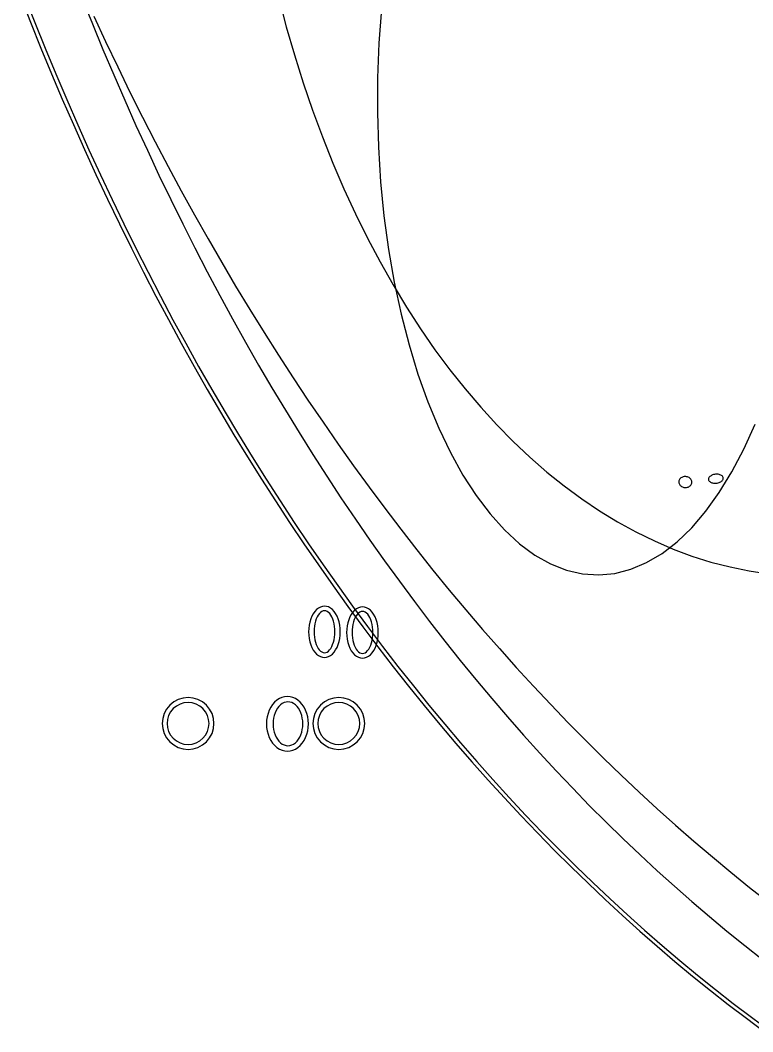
# Model space of a CAD drawing. Extents: x -1 to 217, y -22 to 302.
# Drawn here: x 13.2 to 58.9, y -5.7 to 57.4 of the extents above; entities that cross this region are included whole.
import ezdxf

# ---------------------------------------------------------------- set-up
doc = ezdxf.new("R2010")
doc.units = 0

msp = doc.modelspace()

# ---------------------------------------------------------------- linework, layer by layer
at = {"layer": 'CIRCLES'}
for p, q in [((23.352, 15.152), (23.049, 15.06)), ((23.667, 15.183), (23.352, 15.152)), ((23.982, 15.152), (23.667, 15.183)), ((24.285, 15.06), (23.982, 15.152)), ((32.75, 15.152), (32.447, 15.06)), ((33.065, 15.183), (32.75, 15.152)), ((33.38, 15.152), (33.065, 15.183)), ((33.683, 15.06), (33.38, 15.152)), ((22.525, 14.71), (22.325, 14.466)), ((22.77, 14.911), (22.525, 14.71)), ((22.937, 14.656), (22.739, 14.493)), ((23.049, 15.06), (22.77, 14.911)), ((23.164, 14.777), (22.937, 14.656)), ((23.409, 14.851), (23.164, 14.777)), ((23.664, 14.876), (23.409, 14.851)), ((23.92, 14.851), (23.664, 14.876)), ((24.165, 14.777), (23.92, 14.851)), ((24.391, 14.656), (24.165, 14.777)), ((24.564, 14.911), (24.285, 15.06)), ((24.59, 14.493), (24.391, 14.656)), ((24.809, 14.71), (24.564, 14.911)), ((25.01, 14.466), (24.809, 14.71)), ((31.923, 14.71), (31.723, 14.466)), ((32.168, 14.911), (31.923, 14.71)), ((32.335, 14.656), (32.137, 14.493)), ((32.447, 15.06), (32.168, 14.911)), ((32.562, 14.777), (32.335, 14.656)), ((32.807, 14.851), (32.562, 14.777)), ((33.062, 14.876), (32.807, 14.851)), ((33.318, 14.851), (33.062, 14.876)), ((33.563, 14.777), (33.318, 14.851)), ((33.789, 14.656), (33.563, 14.777)), ((33.962, 14.911), (33.683, 15.06)), ((33.988, 14.493), (33.789, 14.656)), ((34.207, 14.71), (33.962, 14.911)), ((34.408, 14.466), (34.207, 14.71)), ((22.083, 13.883), (22.052, 13.568)), ((22.175, 14.186), (22.083, 13.883)), ((22.325, 14.466), (22.175, 14.186)), ((22.456, 14.069), (22.381, 13.823)), ((22.576, 14.295), (22.456, 14.069)), ((22.739, 14.493), (22.576, 14.295)), ((24.752, 14.295), (24.59, 14.493)), ((24.873, 14.069), (24.752, 14.295)), ((24.948, 13.823), (24.873, 14.069)), ((25.159, 14.186), (25.01, 14.466)), ((25.251, 13.883), (25.159, 14.186)), ((25.282, 13.568), (25.251, 13.883)), ((31.481, 13.883), (31.45, 13.568)), ((31.573, 14.186), (31.481, 13.883)), ((31.723, 14.466), (31.573, 14.186)), ((31.854, 14.069), (31.779, 13.823)), ((31.974, 14.295), (31.854, 14.069)), ((32.137, 14.493), (31.974, 14.295)), ((34.15, 14.295), (33.988, 14.493)), ((34.271, 14.069), (34.15, 14.295)), ((34.346, 13.823), (34.271, 14.069)), ((34.557, 14.186), (34.408, 14.466)), ((34.649, 13.883), (34.557, 14.186)), ((34.68, 13.568), (34.649, 13.883)), ((22.052, 13.568), (22.083, 13.253)), ((22.083, 13.253), (22.175, 12.95)), ((22.381, 13.823), (22.356, 13.568)), ((22.356, 13.568), (22.381, 13.313)), ((22.381, 13.313), (22.456, 13.067)), ((24.873, 13.067), (24.948, 13.313)), ((24.973, 13.568), (24.948, 13.823)), ((24.948, 13.313), (24.973, 13.568)), ((25.159, 12.95), (25.251, 13.253)), ((25.251, 13.253), (25.282, 13.568)), ((31.45, 13.568), (31.481, 13.253)), ((31.481, 13.253), (31.573, 12.95)), ((31.779, 13.823), (31.754, 13.568)), ((31.754, 13.568), (31.779, 13.313)), ((31.779, 13.313), (31.854, 13.067)), ((34.271, 13.067), (34.346, 13.313)), ((34.371, 13.568), (34.346, 13.823)), ((34.346, 13.313), (34.371, 13.568)), ((34.557, 12.95), (34.649, 13.253)), ((34.649, 13.253), (34.68, 13.568)), ((22.175, 12.95), (22.325, 12.671)), ((22.325, 12.671), (22.525, 12.426)), ((22.456, 13.067), (22.576, 12.841)), ((22.576, 12.841), (22.739, 12.643)), ((22.739, 12.643), (22.937, 12.48)), ((24.391, 12.48), (24.59, 12.643)), ((24.59, 12.643), (24.752, 12.841)), ((24.752, 12.841), (24.873, 13.067)), ((24.809, 12.426), (25.01, 12.671)), ((25.01, 12.671), (25.159, 12.95)), ((31.573, 12.95), (31.723, 12.671)), ((31.723, 12.671), (31.923, 12.426)), ((31.854, 13.067), (31.974, 12.841)), ((31.974, 12.841), (32.137, 12.643)), ((32.137, 12.643), (32.335, 12.48)), ((33.789, 12.48), (33.988, 12.643)), ((33.988, 12.643), (34.15, 12.841)), ((34.15, 12.841), (34.271, 13.067)), ((34.207, 12.426), (34.408, 12.671)), ((34.408, 12.671), (34.557, 12.95)), ((22.525, 12.426), (22.77, 12.226)), ((22.77, 12.226), (23.049, 12.076)), ((22.937, 12.48), (23.164, 12.359)), ((23.049, 12.076), (23.352, 11.984)), ((23.164, 12.359), (23.409, 12.285)), ((23.409, 12.285), (23.664, 12.259)), ((23.664, 12.259), (23.92, 12.285)), ((23.92, 12.285), (24.165, 12.359)), ((23.982, 11.984), (24.285, 12.076)), ((24.165, 12.359), (24.391, 12.48)), ((24.285, 12.076), (24.564, 12.226)), ((24.564, 12.226), (24.809, 12.426)), ((31.923, 12.426), (32.168, 12.226)), ((32.168, 12.226), (32.447, 12.076)), ((32.335, 12.48), (32.562, 12.359)), ((32.447, 12.076), (32.75, 11.984)), ((32.562, 12.359), (32.807, 12.285)), ((32.807, 12.285), (33.062, 12.259)), ((33.062, 12.259), (33.318, 12.285)), ((33.318, 12.285), (33.563, 12.359)), ((33.38, 11.984), (33.683, 12.076)), ((33.563, 12.359), (33.789, 12.48)), ((33.683, 12.076), (33.962, 12.226)), ((33.962, 12.226), (34.207, 12.426)), ((23.352, 11.984), (23.667, 11.953)), ((23.667, 11.953), (23.982, 11.984)), ((32.75, 11.984), (33.065, 11.953)), ((33.065, 11.953), (33.38, 11.984))]:
    msp.add_line(p, q, dxfattribs=at)
at = {"layer": 'ELLIPSES'}
for p, q in [((13.203, 58.918), (13.84, 57.295)), ((13.471, 58.905), (14.109, 57.282)), ((17.052, 58.821), (17.7, 57.206)), ((29.315, 58.808), (29.789, 57.019)), ((35.726, 58.122), (35.565, 55.989)), ((17.784, 57.68), (18.524, 56.088)), ((13.84, 57.295), (14.49, 55.684)), ((14.109, 57.282), (14.76, 55.671)), ((17.7, 57.206), (18.36, 55.602)), ((29.789, 57.019), (30.299, 55.257)), ((14.49, 55.684), (15.152, 54.084)), ((14.76, 55.671), (15.423, 54.072)), ((18.36, 55.602), (19.033, 54.01)), ((18.524, 56.088), (19.278, 54.507)), ((35.565, 55.989), (35.478, 53.833)), ((30.299, 55.257), (30.846, 53.523)), ((19.278, 54.507), (20.045, 52.938)), ((15.152, 54.084), (15.827, 52.495)), ((15.423, 54.072), (16.099, 52.483)), ((19.033, 54.01), (19.719, 52.43)), ((35.478, 53.833), (35.467, 51.665)), ((30.846, 53.523), (31.429, 51.82)), ((15.827, 52.495), (16.514, 50.918)), ((16.099, 52.483), (16.787, 50.907)), ((19.719, 52.43), (20.417, 50.863)), ((20.045, 52.938), (20.825, 51.381)), ((31.429, 51.82), (32.047, 50.149)), ((20.825, 51.381), (21.617, 49.836)), ((35.467, 51.665), (35.53, 49.499)), ((16.514, 50.918), (17.214, 49.353)), ((16.787, 50.907), (17.487, 49.343)), ((20.417, 50.863), (21.128, 49.308)), ((21.617, 49.836), (22.422, 48.304)), ((32.047, 50.149), (32.699, 48.513)), ((17.214, 49.353), (17.926, 47.8)), ((17.487, 49.343), (18.2, 47.79)), ((21.128, 49.308), (21.851, 47.766)), ((35.53, 49.499), (35.669, 47.346)), ((22.422, 48.304), (23.24, 46.785)), ((32.699, 48.513), (33.385, 46.913)), ((17.926, 47.8), (18.649, 46.259)), ((18.2, 47.79), (18.924, 46.25)), ((21.851, 47.766), (22.586, 46.237)), ((35.669, 47.346), (35.882, 45.217)), ((23.24, 46.785), (24.07, 45.279)), ((33.385, 46.913), (34.104, 45.351)), ((18.649, 46.259), (19.385, 44.731)), ((18.924, 46.25), (19.661, 44.723)), ((22.586, 46.237), (23.333, 44.721)), ((24.07, 45.279), (24.912, 43.786)), ((34.104, 45.351), (34.855, 43.829)), ((35.882, 45.217), (36.168, 43.126)), ((19.385, 44.731), (20.133, 43.216)), ((19.661, 44.723), (20.41, 43.209)), ((23.333, 44.721), (24.092, 43.218)), ((24.912, 43.786), (25.767, 42.307)), ((34.855, 43.829), (35.637, 42.349)), ((20.133, 43.216), (20.892, 41.714)), ((20.41, 43.209), (21.17, 41.707)), ((24.092, 43.218), (24.863, 41.73)), ((36.168, 43.126), (36.525, 41.083)), ((25.767, 42.307), (26.634, 40.842)), ((35.637, 42.349), (36.45, 40.911)), ((20.892, 41.714), (21.664, 40.224)), ((21.17, 41.707), (21.942, 40.219)), ((24.863, 41.73), (25.646, 40.255)), ((36.525, 41.083), (36.951, 39.101)), ((26.634, 40.842), (27.512, 39.39)), ((36.45, 40.911), (37.292, 39.519)), ((21.664, 40.224), (22.446, 38.749)), ((21.942, 40.219), (22.726, 38.744)), ((25.646, 40.255), (26.44, 38.794)), ((27.512, 39.39), (28.403, 37.953)), ((37.292, 39.519), (38.162, 38.173)), ((22.446, 38.749), (23.241, 37.286)), ((22.726, 38.744), (23.521, 37.283)), ((26.44, 38.794), (27.246, 37.347)), ((36.951, 39.101), (37.444, 37.189)), ((28.403, 37.953), (29.304, 36.53)), ((38.162, 38.173), (39.061, 36.875)), ((23.241, 37.286), (24.046, 35.838)), ((23.521, 37.283), (24.327, 35.835)), ((27.246, 37.347), (28.063, 35.915)), ((37.444, 37.189), (38.001, 35.36)), ((39.061, 36.875), (39.985, 35.626)), ((29.304, 36.53), (30.218, 35.121)), ((24.046, 35.838), (24.863, 34.403)), ((24.327, 35.835), (25.145, 34.402)), ((28.063, 35.915), (28.892, 34.498)), ((38.001, 35.36), (38.62, 33.622)), ((39.985, 35.626), (40.935, 34.428)), ((30.218, 35.121), (31.143, 33.728)), ((24.863, 34.403), (25.691, 32.983)), ((25.145, 34.402), (25.974, 32.982)), ((28.892, 34.498), (29.732, 33.096)), ((40.935, 34.428), (41.91, 33.282)), ((31.143, 33.728), (32.079, 32.349)), ((38.62, 33.622), (39.296, 31.987)), ((25.691, 32.983), (26.53, 31.577)), ((25.974, 32.982), (26.814, 31.578)), ((29.732, 33.096), (30.583, 31.708)), ((41.91, 33.282), (42.908, 32.19)), ((32.079, 32.349), (33.026, 30.986)), ((42.908, 32.19), (43.928, 31.152)), ((58.321, 30.683), (59.014, 32.225)), ((26.53, 31.577), (27.38, 30.185)), ((26.814, 31.578), (27.665, 30.187)), ((30.583, 31.708), (31.445, 30.336)), ((39.296, 31.987), (40.025, 30.462)), ((33.026, 30.986), (33.984, 29.638)), ((43.928, 31.152), (44.969, 30.17)), ((31.445, 30.336), (32.317, 28.98)), ((40.025, 30.462), (40.805, 29.057)), ((57.576, 29.26), (58.321, 30.683)), ((27.38, 30.185), (28.241, 28.808)), ((27.665, 30.187), (28.527, 28.812)), ((44.969, 30.17), (46.03, 29.246)), ((33.984, 29.638), (34.952, 28.306)), ((40.805, 29.057), (41.63, 27.779)), ((46.03, 29.246), (47.11, 28.379)), ((56.271, 29.02), (56.229, 28.991)), ((56.319, 29.045), (56.271, 29.02)), ((56.371, 29.067), (56.319, 29.045)), ((56.427, 29.084), (56.371, 29.067)), ((56.485, 29.098), (56.427, 29.084)), ((56.545, 29.106), (56.485, 29.098)), ((56.605, 29.11), (56.545, 29.106)), ((56.664, 29.109), (56.605, 29.11)), ((56.723, 29.104), (56.664, 29.109)), ((56.778, 29.094), (56.723, 29.104)), ((56.83, 29.079), (56.778, 29.094)), ((56.782, 27.962), (57.576, 29.26)), ((56.878, 29.06), (56.83, 29.079)), ((56.92, 29.037), (56.878, 29.06)), ((56.957, 29.01), (56.92, 29.037)), ((28.241, 28.808), (29.113, 27.446)), ((28.527, 28.812), (29.399, 27.451)), ((32.317, 28.98), (33.201, 27.639)), ((54.265, 28.703), (54.257, 28.659)), ((54.257, 28.659), (54.257, 28.615)), ((54.257, 28.615), (54.264, 28.57)), ((54.264, 28.57), (54.277, 28.527)), ((54.279, 28.746), (54.265, 28.703)), ((54.277, 28.527), (54.298, 28.485)), ((54.3, 28.786), (54.279, 28.746)), ((54.298, 28.485), (54.324, 28.446)), ((54.327, 28.824), (54.3, 28.786)), ((54.324, 28.446), (54.357, 28.409)), ((54.36, 28.858), (54.327, 28.824)), ((54.357, 28.409), (54.395, 28.377)), ((54.399, 28.888), (54.36, 28.858)), ((54.442, 28.914), (54.399, 28.888)), ((54.488, 28.935), (54.442, 28.914)), ((54.538, 28.95), (54.488, 28.935)), ((54.591, 28.96), (54.538, 28.95)), ((54.644, 28.964), (54.591, 28.96)), ((54.698, 28.962), (54.644, 28.964)), ((54.752, 28.955), (54.698, 28.962)), ((54.804, 28.941), (54.752, 28.955)), ((54.853, 28.923), (54.804, 28.941)), ((54.9, 28.899), (54.853, 28.923)), ((54.942, 28.87), (54.9, 28.899)), ((54.939, 28.359), (54.977, 28.389)), ((54.98, 28.838), (54.942, 28.87)), ((54.977, 28.389), (55.01, 28.423)), ((55.013, 28.801), (54.98, 28.838)), ((55.01, 28.423), (55.038, 28.461)), ((55.04, 28.762), (55.013, 28.801)), ((55.038, 28.461), (55.059, 28.501)), ((55.06, 28.72), (55.04, 28.762)), ((55.059, 28.501), (55.073, 28.544)), ((55.074, 28.677), (55.06, 28.72)), ((55.073, 28.544), (55.08, 28.588)), ((55.08, 28.632), (55.074, 28.677)), ((55.08, 28.588), (55.08, 28.632)), ((56.123, 28.855), (56.115, 28.818)), ((56.115, 28.818), (56.115, 28.782)), ((56.115, 28.782), (56.123, 28.746)), ((56.139, 28.891), (56.123, 28.855)), ((56.123, 28.746), (56.138, 28.712)), ((56.138, 28.712), (56.161, 28.68)), ((56.162, 28.926), (56.139, 28.891)), ((56.161, 28.68), (56.191, 28.65)), ((56.192, 28.96), (56.162, 28.926)), ((56.191, 28.65), (56.228, 28.624)), ((56.229, 28.991), (56.192, 28.96)), ((56.228, 28.624), (56.27, 28.601)), ((56.27, 28.601), (56.318, 28.582)), ((56.318, 28.582), (56.37, 28.567)), ((56.37, 28.567), (56.425, 28.557)), ((56.425, 28.557), (56.483, 28.551)), ((56.483, 28.551), (56.543, 28.55)), ((56.543, 28.55), (56.603, 28.554)), ((56.603, 28.554), (56.663, 28.563)), ((56.663, 28.563), (56.721, 28.576)), ((56.721, 28.576), (56.776, 28.594)), ((56.776, 28.594), (56.829, 28.616)), ((56.829, 28.616), (56.876, 28.641)), ((56.876, 28.641), (56.919, 28.67)), ((56.919, 28.67), (56.956, 28.701)), ((56.956, 28.701), (56.986, 28.734)), ((56.987, 28.981), (56.957, 29.01)), ((56.986, 28.734), (57.009, 28.77)), ((57.01, 28.949), (56.987, 28.981)), ((57.009, 28.77), (57.025, 28.806)), ((57.025, 28.914), (57.01, 28.949)), ((57.033, 28.879), (57.025, 28.914)), ((57.025, 28.806), (57.033, 28.842)), ((57.033, 28.842), (57.033, 28.879)), ((34.952, 28.306), (35.932, 26.99)), ((41.63, 27.779), (42.495, 26.636)), ((47.11, 28.379), (48.207, 27.571)), ((54.395, 28.377), (54.438, 28.348)), ((54.438, 28.348), (54.484, 28.324)), ((54.484, 28.324), (54.534, 28.306)), ((54.534, 28.306), (54.586, 28.293)), ((54.586, 28.293), (54.639, 28.285)), ((54.639, 28.285), (54.693, 28.283)), ((54.693, 28.283), (54.747, 28.287)), ((54.747, 28.287), (54.799, 28.297)), ((54.799, 28.297), (54.849, 28.312)), ((54.849, 28.312), (54.896, 28.333)), ((54.896, 28.333), (54.939, 28.359)), ((55.944, 26.799), (56.782, 27.962)), ((29.113, 27.446), (29.995, 26.099)), ((29.399, 27.451), (30.282, 26.106)), ((33.201, 27.639), (34.095, 26.314)), ((48.207, 27.571), (49.32, 26.823)), ((35.932, 26.99), (36.922, 25.69)), ((42.495, 26.636), (43.397, 25.633)), ((49.32, 26.823), (50.448, 26.136)), ((55.068, 25.775), (55.944, 26.799)), ((29.995, 26.099), (30.887, 24.768)), ((30.282, 26.106), (31.176, 24.776)), ((34.095, 26.314), (34.999, 25.005)), ((50.448, 26.136), (51.59, 25.51)), ((36.922, 25.69), (37.922, 24.406)), ((43.397, 25.633), (44.329, 24.777)), ((51.59, 25.51), (52.744, 24.947)), ((54.156, 24.896), (55.068, 25.775)), ((30.887, 24.768), (31.79, 23.451)), ((31.176, 24.776), (32.08, 23.461)), ((34.999, 25.005), (35.914, 23.712)), ((44.329, 24.777), (45.287, 24.073)), ((52.744, 24.947), (53.909, 24.446)), ((53.215, 24.169), (54.156, 24.896)), ((37.922, 24.406), (38.933, 23.138)), ((45.287, 24.073), (46.265, 23.523)), ((52.251, 23.596), (53.215, 24.169)), ((53.909, 24.446), (55.084, 24.009)), ((55.084, 24.009), (56.268, 23.636)), ((31.79, 23.451), (32.704, 22.151)), ((32.08, 23.461), (32.994, 22.162)), ((35.914, 23.712), (36.839, 22.435)), ((46.265, 23.523), (47.258, 23.132)), ((51.267, 23.181), (52.251, 23.596)), ((56.268, 23.636), (57.459, 23.327)), ((38.933, 23.138), (39.953, 21.888)), ((47.258, 23.132), (48.261, 22.901)), ((48.261, 22.901), (49.267, 22.832)), ((49.267, 22.832), (50.271, 22.926)), ((50.271, 22.926), (51.267, 23.181)), ((57.459, 23.327), (58.655, 23.083)), ((58.655, 23.083), (59.856, 22.904)), ((32.704, 22.151), (33.627, 20.866)), ((32.994, 22.162), (33.918, 20.879)), ((36.839, 22.435), (37.774, 21.176)), ((39.953, 21.888), (40.983, 20.654)), ((31.913, 20.83), (31.79, 20.763)), ((32.039, 20.871), (31.913, 20.83)), ((32.168, 20.885), (32.039, 20.871)), ((32.297, 20.872), (32.168, 20.885)), ((32.424, 20.831), (32.297, 20.872)), ((32.546, 20.764), (32.424, 20.831)), ((33.627, 20.866), (34.56, 19.597)), ((33.918, 20.879), (34.852, 19.612)), ((34.41, 20.829), (34.283, 20.788)), ((34.539, 20.843), (34.41, 20.829)), ((34.668, 20.829), (34.539, 20.843)), ((34.794, 20.788), (34.668, 20.829)), ((37.774, 21.176), (38.718, 19.933)), ((31.386, 20.258), (31.314, 20.083)), ((31.471, 20.415), (31.386, 20.258)), ((31.568, 20.554), (31.471, 20.415)), ((31.675, 20.67), (31.568, 20.554)), ((31.717, 20.213), (31.661, 20.085)), ((31.79, 20.763), (31.675, 20.67)), ((31.78, 20.326), (31.717, 20.213)), ((31.851, 20.421), (31.78, 20.326)), ((31.926, 20.496), (31.851, 20.421)), ((32.006, 20.551), (31.926, 20.496)), ((32.089, 20.584), (32.006, 20.551)), ((32.173, 20.595), (32.089, 20.584)), ((32.258, 20.584), (32.173, 20.595)), ((32.34, 20.55), (32.258, 20.584)), ((32.42, 20.495), (32.34, 20.55)), ((32.495, 20.419), (32.42, 20.495)), ((32.565, 20.324), (32.495, 20.419)), ((32.662, 20.671), (32.546, 20.764)), ((32.628, 20.211), (32.565, 20.324)), ((32.684, 20.082), (32.628, 20.211)), ((32.769, 20.555), (32.662, 20.671)), ((32.866, 20.417), (32.769, 20.555)), ((32.952, 20.259), (32.866, 20.417)), ((33.023, 20.085), (32.952, 20.259)), ((33.756, 20.215), (33.685, 20.041)), ((33.841, 20.373), (33.756, 20.215)), ((33.938, 20.511), (33.841, 20.373)), ((34.045, 20.628), (33.938, 20.511)), ((34.161, 20.721), (34.045, 20.628)), ((34.151, 20.284), (34.087, 20.171)), ((34.221, 20.378), (34.151, 20.284)), ((34.283, 20.788), (34.161, 20.721)), ((34.297, 20.454), (34.221, 20.378)), ((34.377, 20.509), (34.297, 20.454)), ((34.46, 20.542), (34.377, 20.509)), ((34.544, 20.553), (34.46, 20.542)), ((34.628, 20.541), (34.544, 20.553)), ((34.711, 20.508), (34.628, 20.541)), ((34.791, 20.453), (34.711, 20.508)), ((34.866, 20.377), (34.791, 20.453)), ((34.916, 20.721), (34.794, 20.788)), ((34.936, 20.282), (34.866, 20.377)), ((35.032, 20.629), (34.916, 20.721)), ((34.999, 20.169), (34.936, 20.282)), ((35.14, 20.512), (35.032, 20.629)), ((35.237, 20.374), (35.14, 20.512)), ((35.322, 20.217), (35.237, 20.374)), ((35.394, 20.042), (35.322, 20.217)), ((40.983, 20.654), (42.023, 19.437)), ((31.216, 19.697), (31.191, 19.491)), ((31.257, 19.895), (31.216, 19.697)), ((31.314, 20.083), (31.257, 19.895)), ((31.548, 19.627), (31.532, 19.46)), ((31.576, 19.789), (31.548, 19.627)), ((31.614, 19.943), (31.576, 19.789)), ((31.661, 20.085), (31.614, 19.943)), ((32.73, 19.94), (32.684, 20.082)), ((32.767, 19.787), (32.73, 19.94)), ((32.794, 19.625), (32.767, 19.787)), ((32.81, 19.457), (32.794, 19.625)), ((33.081, 19.897), (33.023, 20.085)), ((33.122, 19.698), (33.081, 19.897)), ((33.148, 19.493), (33.122, 19.698)), ((33.586, 19.654), (33.561, 19.449)), ((33.628, 19.853), (33.586, 19.654)), ((33.685, 20.041), (33.628, 19.853)), ((33.919, 19.585), (33.902, 19.417)), ((33.947, 19.747), (33.919, 19.585)), ((33.984, 19.9), (33.947, 19.747)), ((34.031, 20.042), (33.984, 19.9)), ((34.087, 20.171), (34.031, 20.042)), ((34.56, 19.597), (35.503, 18.345)), ((34.852, 19.612), (35.796, 18.361)), ((35.054, 20.04), (34.999, 20.169)), ((35.101, 19.898), (35.054, 20.04)), ((35.138, 19.744), (35.101, 19.898)), ((35.165, 19.582), (35.138, 19.744)), ((35.181, 19.414), (35.165, 19.582)), ((35.451, 19.855), (35.394, 20.042)), ((35.493, 19.656), (35.451, 19.855)), ((35.518, 19.451), (35.493, 19.656)), ((38.718, 19.933), (39.673, 18.707)), ((31.191, 19.491), (31.183, 19.282)), ((31.183, 19.282), (31.191, 19.073)), ((31.191, 19.073), (31.217, 18.867)), ((31.532, 19.46), (31.526, 19.289)), ((31.526, 19.289), (31.531, 19.118)), ((31.531, 19.118), (31.547, 18.951)), ((31.547, 18.951), (31.574, 18.789)), ((32.765, 18.786), (32.792, 18.948)), ((32.792, 18.948), (32.809, 19.115)), ((32.809, 19.115), (32.815, 19.286)), ((32.815, 19.286), (32.81, 19.457)), ((33.123, 18.869), (33.148, 19.075)), ((33.156, 19.284), (33.148, 19.493)), ((33.148, 19.075), (33.156, 19.284)), ((33.561, 19.449), (33.553, 19.24)), ((33.553, 19.24), (33.562, 19.031)), ((33.562, 19.031), (33.587, 18.825)), ((33.902, 19.417), (33.896, 19.247)), ((33.896, 19.247), (33.902, 19.076)), ((33.902, 19.076), (33.918, 18.908)), ((35.163, 18.905), (35.18, 19.073)), ((35.18, 19.073), (35.186, 19.244)), ((35.186, 19.244), (35.181, 19.414)), ((35.494, 18.827), (35.519, 19.032)), ((35.527, 19.241), (35.518, 19.451)), ((35.519, 19.032), (35.527, 19.241)), ((42.023, 19.437), (43.073, 18.237)), ((31.217, 18.867), (31.258, 18.669)), ((31.258, 18.669), (31.316, 18.481)), ((31.316, 18.481), (31.387, 18.307)), ((31.387, 18.307), (31.473, 18.149)), ((31.574, 18.789), (31.611, 18.635)), ((31.611, 18.635), (31.657, 18.493)), ((31.657, 18.493), (31.712, 18.364)), ((31.712, 18.364), (31.776, 18.251)), ((32.56, 18.249), (32.624, 18.362)), ((32.624, 18.362), (32.68, 18.491)), ((32.68, 18.491), (32.727, 18.633)), ((32.727, 18.633), (32.765, 18.786)), ((32.868, 18.151), (32.953, 18.308)), ((32.953, 18.308), (33.025, 18.483)), ((33.025, 18.483), (33.082, 18.671)), ((33.082, 18.671), (33.123, 18.869)), ((33.587, 18.825), (33.629, 18.627)), ((33.629, 18.627), (33.686, 18.439)), ((33.686, 18.439), (33.758, 18.264)), ((33.918, 18.908), (33.944, 18.746)), ((33.944, 18.746), (33.981, 18.593)), ((33.981, 18.593), (34.028, 18.451)), ((34.028, 18.451), (34.083, 18.322)), ((34.083, 18.322), (34.146, 18.209)), ((34.931, 18.207), (34.995, 18.32)), ((34.995, 18.32), (35.051, 18.448)), ((35.051, 18.448), (35.098, 18.59)), ((35.098, 18.59), (35.135, 18.744)), ((35.135, 18.744), (35.163, 18.905)), ((35.324, 18.266), (35.396, 18.44)), ((35.396, 18.44), (35.453, 18.628)), ((35.453, 18.628), (35.494, 18.827)), ((35.503, 18.345), (36.456, 17.108)), ((35.796, 18.361), (36.75, 17.126)), ((39.673, 18.707), (40.637, 17.498)), ((31.473, 18.149), (31.57, 18.011)), ((31.57, 18.011), (31.677, 17.895)), ((31.677, 17.895), (31.793, 17.802)), ((31.776, 18.251), (31.845, 18.156)), ((31.793, 17.802), (31.915, 17.735)), ((31.845, 18.156), (31.921, 18.08)), ((31.915, 17.735), (32.042, 17.694)), ((31.921, 18.08), (32.001, 18.025)), ((32.001, 18.025), (32.083, 17.992)), ((32.042, 17.694), (32.171, 17.681)), ((32.083, 17.992), (32.167, 17.98)), ((32.167, 17.98), (32.252, 17.991)), ((32.171, 17.681), (32.3, 17.694)), ((32.252, 17.991), (32.334, 18.024)), ((32.3, 17.694), (32.426, 17.735)), ((32.334, 18.024), (32.414, 18.079)), ((32.414, 18.079), (32.49, 18.155)), ((32.426, 17.735), (32.549, 17.803)), ((32.49, 18.155), (32.56, 18.249)), ((32.549, 17.803), (32.664, 17.896)), ((32.664, 17.896), (32.771, 18.012)), ((32.771, 18.012), (32.868, 18.151)), ((33.758, 18.264), (33.843, 18.107)), ((33.843, 18.107), (33.941, 17.969)), ((33.941, 17.969), (34.048, 17.852)), ((34.048, 17.852), (34.164, 17.76)), ((34.146, 18.209), (34.216, 18.114)), ((34.164, 17.76), (34.286, 17.693)), ((34.216, 18.114), (34.292, 18.038)), ((34.286, 17.693), (34.413, 17.652)), ((34.292, 18.038), (34.371, 17.983)), ((34.371, 17.983), (34.454, 17.949)), ((34.454, 17.949), (34.538, 17.938)), ((34.538, 17.938), (34.622, 17.949)), ((34.622, 17.949), (34.705, 17.982)), ((34.67, 17.652), (34.797, 17.693)), ((34.705, 17.982), (34.785, 18.037)), ((34.785, 18.037), (34.861, 18.112)), ((34.797, 17.693), (34.919, 17.761)), ((34.861, 18.112), (34.931, 18.207)), ((34.919, 17.761), (35.035, 17.853)), ((35.035, 17.853), (35.142, 17.97)), ((35.142, 17.97), (35.239, 18.108)), ((35.239, 18.108), (35.324, 18.266)), ((43.073, 18.237), (44.132, 17.055)), ((34.413, 17.652), (34.542, 17.638)), ((34.542, 17.638), (34.67, 17.652)), ((36.456, 17.108), (37.419, 15.888)), ((36.75, 17.126), (37.713, 15.908)), ((40.637, 17.498), (41.611, 16.306)), ((44.132, 17.055), (45.2, 15.89)), ((37.419, 15.888), (38.39, 14.685)), ((37.713, 15.908), (38.686, 14.707)), ((41.611, 16.306), (42.595, 15.132)), ((45.2, 15.89), (46.278, 14.743)), ((29.521, 15.193), (29.359, 15.121)), ((29.688, 15.236), (29.521, 15.193)), ((29.859, 15.251), (29.688, 15.236)), ((30.03, 15.237), (29.859, 15.251)), ((30.198, 15.194), (30.03, 15.237)), ((30.36, 15.122), (30.198, 15.194)), ((28.822, 14.583), (28.727, 14.397)), ((28.934, 14.751), (28.822, 14.583)), ((29.063, 14.898), (28.934, 14.751)), ((29.205, 15.022), (29.063, 14.898)), ((29.239, 14.513), (29.16, 14.378)), ((29.359, 15.121), (29.205, 15.022)), ((29.331, 14.631), (29.239, 14.513)), ((29.431, 14.73), (29.331, 14.631)), ((29.54, 14.809), (29.431, 14.73)), ((29.655, 14.866), (29.54, 14.809)), ((29.774, 14.901), (29.655, 14.866)), ((29.895, 14.913), (29.774, 14.901)), ((30.016, 14.901), (29.895, 14.913)), ((30.135, 14.866), (30.016, 14.901)), ((30.249, 14.809), (30.135, 14.866)), ((30.358, 14.73), (30.249, 14.809)), ((30.459, 14.631), (30.358, 14.73)), ((30.514, 15.024), (30.36, 15.122)), ((30.55, 14.513), (30.459, 14.631)), ((30.657, 14.9), (30.514, 15.024)), ((30.63, 14.378), (30.55, 14.513)), ((30.785, 14.753), (30.657, 14.9)), ((30.899, 14.585), (30.785, 14.753)), ((30.994, 14.4), (30.899, 14.585)), ((38.39, 14.685), (39.372, 13.498)), ((38.686, 14.707), (39.668, 13.522)), ((42.595, 15.132), (43.587, 13.976)), ((46.278, 14.743), (47.364, 13.615)), ((28.597, 13.986), (28.564, 13.767)), ((28.651, 14.197), (28.597, 13.986)), ((28.727, 14.397), (28.651, 14.197)), ((29, 13.9), (28.976, 13.725)), ((29.039, 14.069), (29, 13.9)), ((29.092, 14.23), (29.039, 14.069)), ((29.16, 14.378), (29.092, 14.23)), ((30.697, 14.23), (30.63, 14.378)), ((30.751, 14.069), (30.697, 14.23)), ((30.79, 13.9), (30.751, 14.069)), ((30.814, 13.725), (30.79, 13.9)), ((31.07, 14.2), (30.994, 14.4)), ((31.125, 13.989), (31.07, 14.2)), ((31.159, 13.77), (31.125, 13.989)), ((43.587, 13.976), (44.589, 12.837)), ((28.564, 13.767), (28.553, 13.544)), ((28.553, 13.544), (28.564, 13.322)), ((28.564, 13.322), (28.598, 13.103)), ((28.976, 13.725), (28.968, 13.547)), ((28.968, 13.547), (28.976, 13.368)), ((28.976, 13.368), (29, 13.193)), ((30.79, 13.193), (30.814, 13.368)), ((30.822, 13.547), (30.814, 13.725)), ((30.814, 13.368), (30.822, 13.547)), ((31.126, 13.106), (31.159, 13.325)), ((31.17, 13.548), (31.159, 13.77)), ((31.159, 13.325), (31.17, 13.548)), ((39.372, 13.498), (40.362, 12.329)), ((39.668, 13.522), (40.66, 12.355)), ((47.364, 13.615), (48.459, 12.504)), ((28.598, 13.103), (28.653, 12.892)), ((28.653, 12.892), (28.729, 12.692)), ((28.729, 12.692), (28.825, 12.506)), ((29, 13.193), (29.039, 13.024)), ((29.039, 13.024), (29.092, 12.864)), ((29.092, 12.864), (29.16, 12.715)), ((29.16, 12.715), (29.239, 12.581)), ((30.55, 12.581), (30.63, 12.715)), ((30.63, 12.715), (30.697, 12.864)), ((30.697, 12.864), (30.751, 13.024)), ((30.751, 13.024), (30.79, 13.193)), ((30.901, 12.509), (30.996, 12.695)), ((30.996, 12.695), (31.072, 12.895)), ((31.072, 12.895), (31.126, 13.106)), ((44.589, 12.837), (45.599, 11.716)), ((28.825, 12.506), (28.938, 12.339)), ((28.938, 12.339), (29.067, 12.192)), ((29.067, 12.192), (29.209, 12.068)), ((29.209, 12.068), (29.363, 11.97)), ((29.239, 12.581), (29.331, 12.463)), ((29.331, 12.463), (29.431, 12.364)), ((29.431, 12.364), (29.54, 12.284)), ((29.54, 12.284), (29.655, 12.227)), ((29.655, 12.227), (29.774, 12.192)), ((29.774, 12.192), (29.895, 12.18)), ((29.895, 12.18), (30.016, 12.192)), ((30.016, 12.192), (30.135, 12.227)), ((30.135, 12.227), (30.249, 12.284)), ((30.249, 12.284), (30.358, 12.364)), ((30.358, 12.364), (30.459, 12.463)), ((30.364, 11.971), (30.518, 12.07)), ((30.459, 12.463), (30.55, 12.581)), ((30.518, 12.07), (30.66, 12.194)), ((30.66, 12.194), (30.789, 12.341)), ((30.789, 12.341), (30.901, 12.509)), ((40.362, 12.329), (41.362, 11.176)), ((40.66, 12.355), (41.66, 11.205)), ((48.459, 12.504), (49.562, 11.411)), ((29.363, 11.97), (29.525, 11.898)), ((29.525, 11.898), (29.693, 11.855)), ((29.693, 11.855), (29.864, 11.841)), ((29.864, 11.841), (30.035, 11.855)), ((30.035, 11.855), (30.202, 11.899)), ((30.202, 11.899), (30.364, 11.971)), ((45.599, 11.716), (46.619, 10.613)), ((49.562, 11.411), (50.674, 10.337)), ((41.362, 11.176), (42.37, 10.041)), ((41.66, 11.205), (42.669, 10.072)), ((46.619, 10.613), (47.647, 9.529)), ((50.674, 10.337), (51.795, 9.281)), ((42.37, 10.041), (43.387, 8.923)), ((42.669, 10.072), (43.687, 8.956)), ((47.647, 9.529), (48.683, 8.463)), ((43.387, 8.923), (44.413, 7.823)), ((43.687, 8.956), (44.714, 7.858)), ((51.795, 9.281), (52.923, 8.245)), ((48.683, 8.463), (49.728, 7.416)), ((52.923, 8.245), (54.059, 7.227)), ((44.413, 7.823), (45.448, 6.741)), ((44.714, 7.858), (45.749, 6.778)), ((49.728, 7.416), (50.782, 6.387)), ((54.059, 7.227), (55.203, 6.228)), ((45.448, 6.741), (46.491, 5.676)), ((45.749, 6.778), (46.793, 5.716)), ((50.782, 6.387), (51.843, 5.377)), ((46.793, 5.716), (47.845, 4.672)), ((55.203, 6.228), (56.354, 5.249)), ((46.491, 5.676), (47.542, 4.629)), ((51.843, 5.377), (52.912, 4.387)), ((56.354, 5.249), (57.513, 4.289)), ((47.542, 4.629), (48.601, 3.601)), ((47.845, 4.672), (48.905, 3.646)), ((52.912, 4.387), (53.989, 3.415)), ((57.513, 4.289), (58.679, 3.348)), ((48.601, 3.601), (49.668, 2.591)), ((48.905, 3.646), (49.973, 2.638)), ((53.989, 3.415), (55.074, 2.463)), ((58.679, 3.348), (59.852, 2.427)), ((49.668, 2.591), (50.743, 1.599)), ((49.973, 2.638), (51.049, 1.649)), ((55.074, 2.463), (56.166, 1.53)), ((50.743, 1.599), (51.826, 0.626)), ((51.049, 1.649), (52.132, 0.679)), ((56.166, 1.53), (57.266, 0.617)), ((52.132, 0.679), (53.223, -0.273)), ((51.826, 0.626), (52.916, -0.329)), ((57.266, 0.617), (58.372, -0.277)), ((52.916, -0.329), (54.014, -1.265)), ((53.223, -0.273), (54.322, -1.206)), ((58.372, -0.277), (59.486, -1.151)), ((54.322, -1.206), (55.427, -2.12)), ((54.014, -1.265), (55.119, -2.182)), ((55.119, -2.182), (56.231, -3.079)), ((55.427, -2.12), (56.54, -3.015)), ((56.231, -3.079), (57.35, -3.958)), ((56.54, -3.015), (57.66, -3.89)), ((57.35, -3.958), (58.475, -4.817)), ((57.66, -3.89), (58.786, -4.746)), ((58.475, -4.817), (59.608, -5.657)), ((58.786, -4.746), (59.919, -5.583))]:
    msp.add_line(p, q, dxfattribs=at)

doc.saveas('drawing.dxf')
